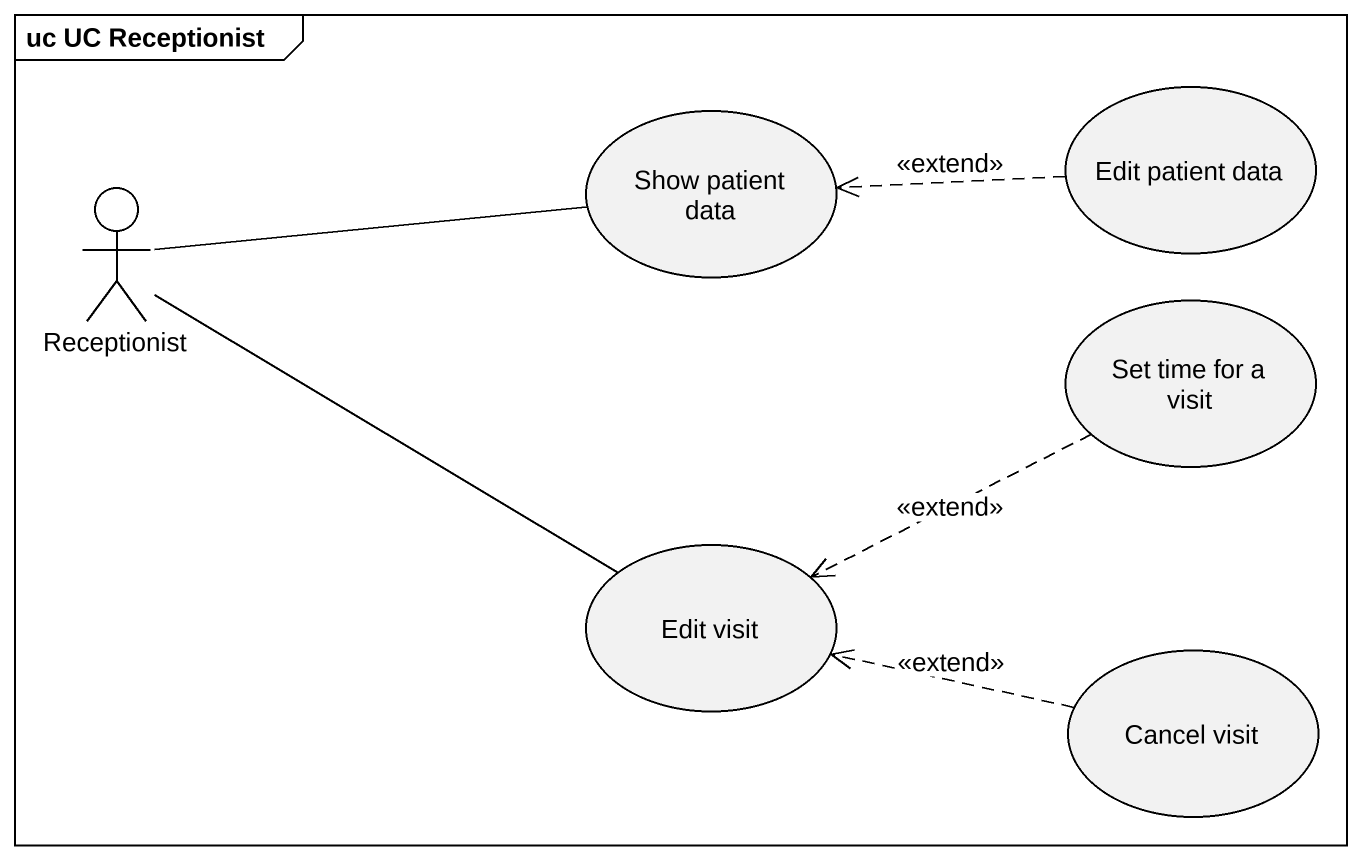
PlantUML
@startuml
mainframe uc UC Receptionist
usecase "Edit patient data" as Edit_patient_data
actor Receptionist
usecase "Show patient data" as Show_patient_data
usecase "Set time for a visit" as Set_time_for_a_visit
usecase "Edit visit" as Edit_visit
usecase "Cancel visit" as Cancel_visit
Edit_patient_data .left.> Show_patient_data : <<extend>>
Receptionist -right- Show_patient_data
Receptionist -right- Edit_visit
Set_time_for_a_visit .left.> Edit_visit : <<extend>>
Cancel_visit .left.> Edit_visit : <<extend>>
@enduml
